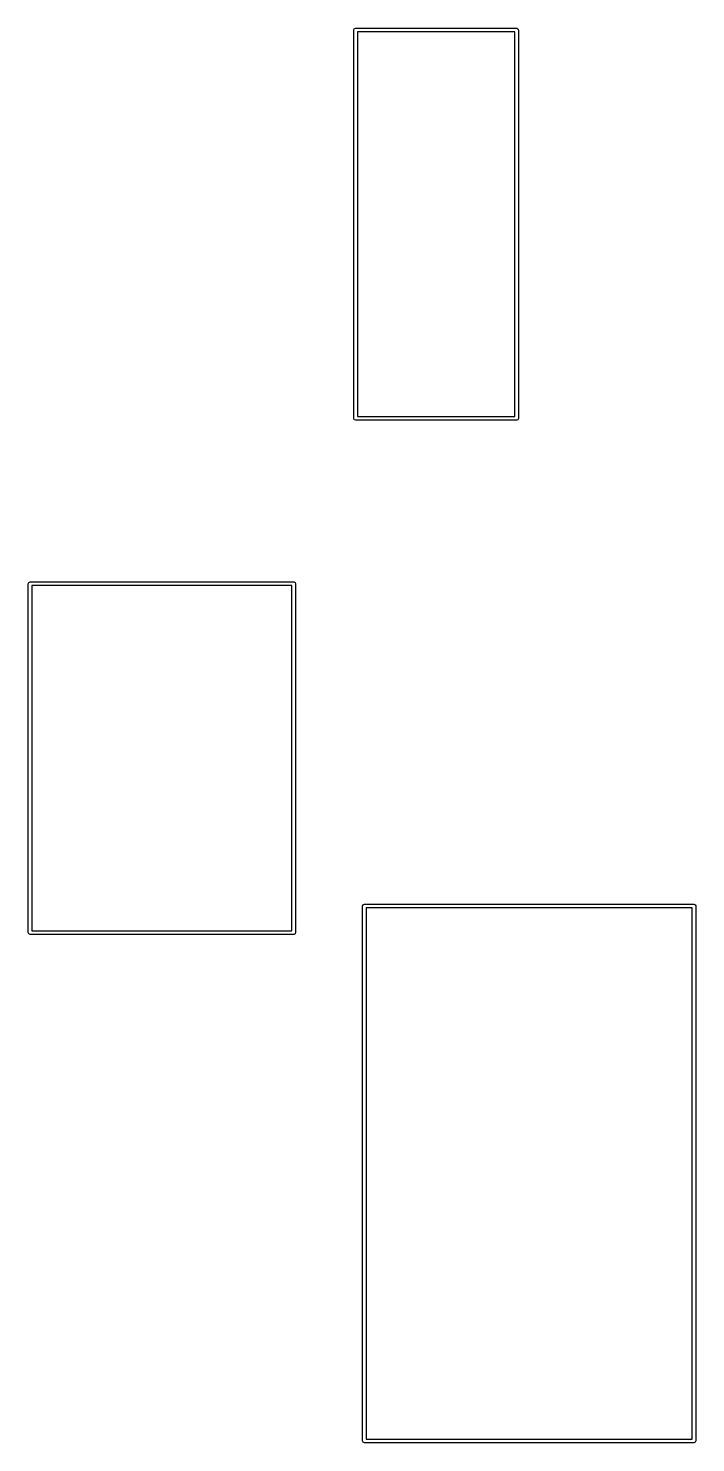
# Model space of a CAD drawing. Extents: x 0.181 to 0.54, y 0.565 to 1.325.
import ezdxf

# ---------------------------------------------------------------- set-up
doc = ezdxf.new("R2010")
doc.units = 0
doc.header["$MEASUREMENT"] = 0
doc.layers.add('BLACK', color=7, linetype='CONTINUOUS')

msp = doc.modelspace()

# ---------------------------------------------------------------- linework, layer by layer
at = {"layer": 'BLACK', "linetype": 'CONTINUOUS'}
for p, q in [((0.355709, 1.32433), (0.355997, 1.32503)), ((0.355709, 1.11567), (0.355709, 1.32433)), ((0.355997, 1.32503), (0.356693, 1.32531)), ((0.356693, 1.32531), (0.443307, 1.32531)), ((0.357677, 1.32335), (0.357677, 1.11665)), ((0.442323, 1.32335), (0.357677, 1.32335)), ((0.442323, 1.11665), (0.442323, 1.32335)), ((0.443307, 1.32531), (0.444003, 1.32503)), ((0.444003, 1.32503), (0.444291, 1.32433)), ((0.444291, 1.32433), (0.444291, 1.11567)), ((0.355997, 1.11497), (0.355709, 1.11567)), ((0.356693, 1.11469), (0.355997, 1.11497)), ((0.443307, 1.11469), (0.356693, 1.11469)), ((0.357677, 1.11665), (0.442323, 1.11665)), ((0.444003, 1.11497), (0.443307, 1.11469)), ((0.444291, 1.11567), (0.444003, 1.11497)), ((0.180748, 1.02685), (0.181036, 1.02755)), ((0.180748, 0.839449), (0.180748, 1.02685)), ((0.181036, 1.02755), (0.181732, 1.02783)), ((0.181732, 1.02783), (0.323465, 1.02783)), ((0.323465, 1.02783), (0.324161, 1.02755)), ((0.324161, 1.02755), (0.324449, 1.02685)), ((0.324449, 1.02685), (0.324449, 0.839449)), ((0.182717, 1.02587), (0.182717, 0.840433)), ((0.32248, 1.02587), (0.182717, 1.02587)), ((0.32248, 0.840433), (0.32248, 1.02587)), ((0.360433, 0.853701), (0.360721, 0.854397)), ((0.360433, 0.566299), (0.360433, 0.853701)), ((0.360721, 0.854397), (0.361417, 0.854685)), ((0.361417, 0.854685), (0.538583, 0.854685)), ((0.362402, 0.852717), (0.362402, 0.567283)), ((0.537598, 0.852717), (0.362402, 0.852717)), ((0.537598, 0.567283), (0.537598, 0.852717)), ((0.538583, 0.854685), (0.539279, 0.854397)), ((0.539279, 0.854397), (0.539567, 0.853701)), ((0.539567, 0.853701), (0.539567, 0.566299)), ((0.181036, 0.838753), (0.180748, 0.839449)), ((0.181732, 0.838465), (0.181036, 0.838753)), ((0.323465, 0.838465), (0.181732, 0.838465)), ((0.182717, 0.840433), (0.32248, 0.840433)), ((0.324161, 0.838753), (0.323465, 0.838465)), ((0.324449, 0.839449), (0.324161, 0.838753)), ((0.360721, 0.565603), (0.360433, 0.566299)), ((0.361417, 0.565315), (0.360721, 0.565603)), ((0.538583, 0.565315), (0.361417, 0.565315)), ((0.362402, 0.567283), (0.537598, 0.567283)), ((0.539279, 0.565603), (0.538583, 0.565315)), ((0.539567, 0.566299), (0.539279, 0.565603))]:
    msp.add_line(p, q, dxfattribs=at)

doc.saveas('drawing.dxf')
